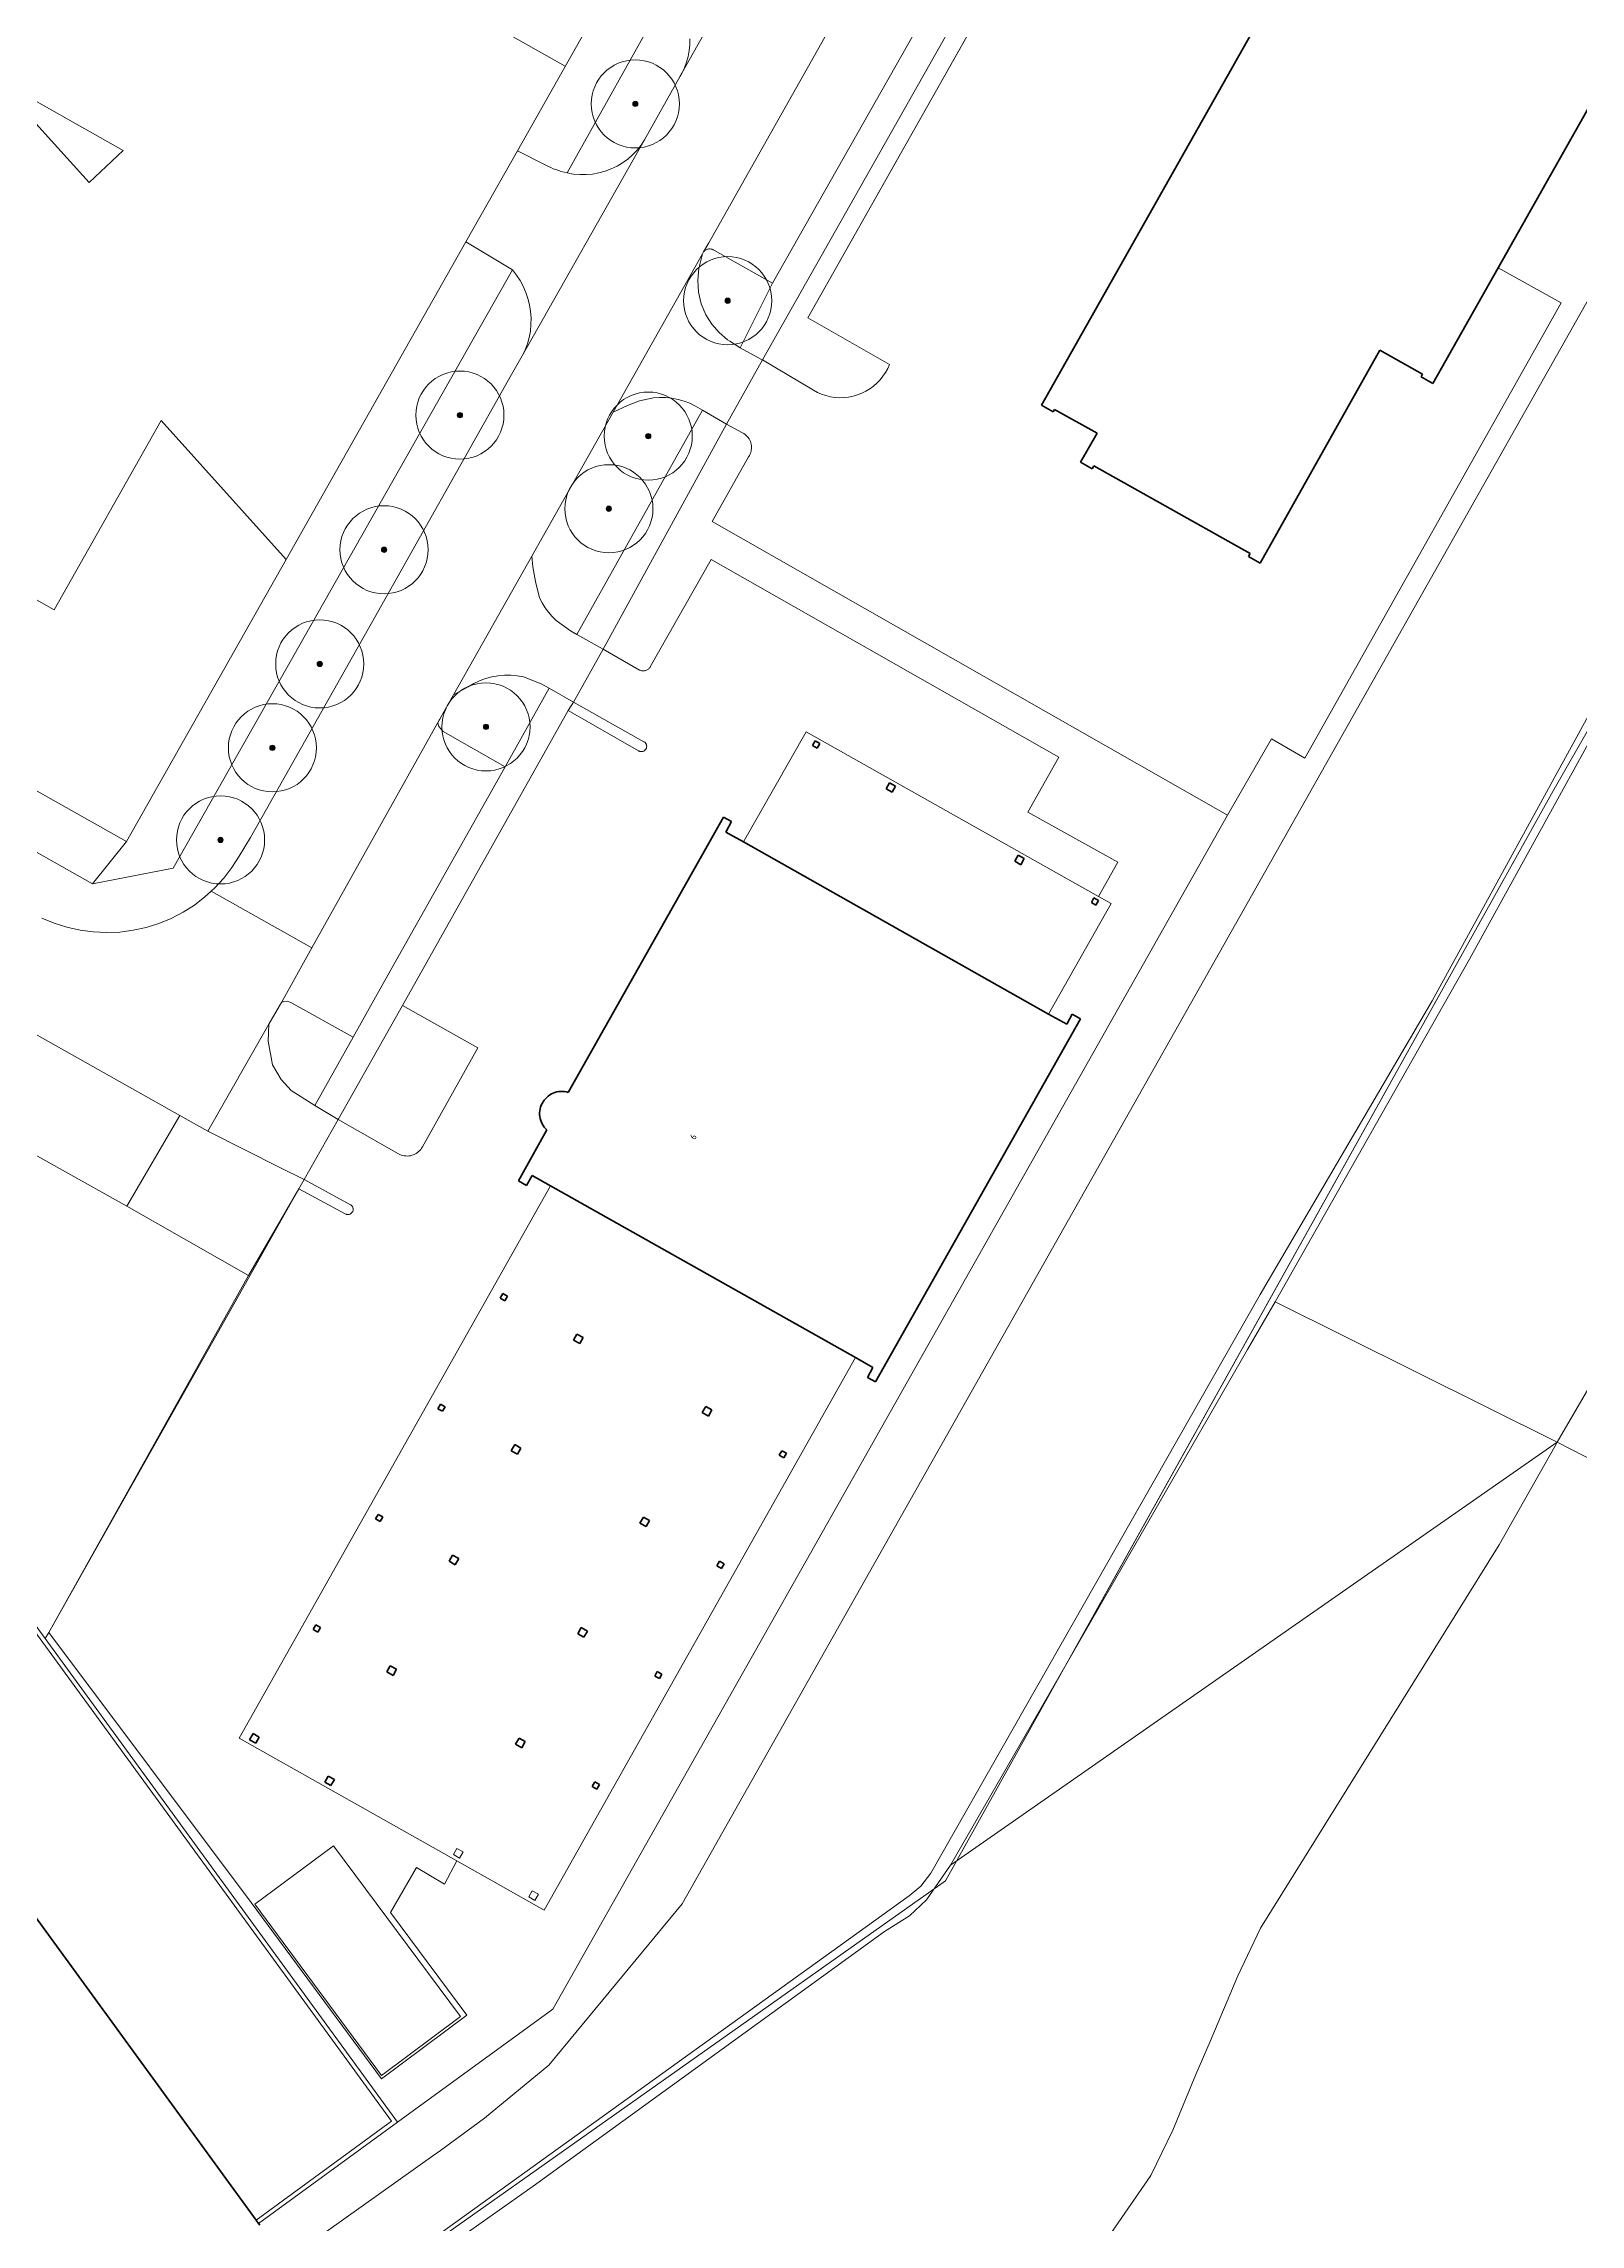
# Model space of a CAD drawing. Header units: metres. Extents: x 110006 to 110721, y 517434 to 518243.
# Drawn here: x 110327.7 to 110414.9, y 517515.1 to 517638.9 of the extents above; entities that cross this region are included whole.
import ezdxf
from ezdxf.enums import TextEntityAlignment as Align

# ---------------------------------------------------------------- set-up
doc = ezdxf.new("R2010")
doc.units = ezdxf.units.M
for name, color, linetype, lineweight in [('B-WE-GK-BESCHOEIING-G', 130, 'GK-BESCHOEIING-SO', 18), ('B-WE-GR-BOOM-S', 90, 'Continuous', 18), ('B-WE-GR-GRAS-G', 60, 'Continuous', 13), ('B-WE-GR-GROENVOORZIENING-G', 80, 'Continuous', 18), ('B-WE-GR-STRUIK-G', 90, 'Continuous', 13), ('B-WE-IE-TERREINAFSCHEIDING_KUNSTMATIG_HEKWERK-G', 20, 'IE-TERREINAFSCHEIDING_KUNSTMATIG-SO', 18), ('B-WE-OG-BEBOUWING-G', 7, 'Continuous', 35), ('B-WE-OG-BEBOUWING-T18', 10, 'Continuous', 18), ('B-WE-OG-TERREIN_ERF-G', 7, 'Continuous', 18), ('B-WE-OG-WATER-G', 130, 'Continuous', 18), ('B-WE-VH-GESLOTENVERHARDING_ASFALT-G', 10, 'Continuous', 18), ('B-WE-VH-OPENVERHARDING_BETONSTRAATSTEEN-G', 30, 'Continuous', 18), ('B-WE-VH-OPENVERHARDING_TEGEL-G', 30, 'Continuous', 18), ('V01-WE-GR-BOOM-S', 90, 'Continuous', 18), ('V01-WE-VH-GESLOTENVERHARDING_ASFALT-G', 10, 'Continuous', 18), ('V01-WE-VH-OPENVERHARDING-G', 30, 'Continuous', 18), ('V01-WE-VH-OPENVERHARDING_BETONSTRAATSTEEN-G', 30, 'Continuous', 18), ('V01-WE-VH-OPENVERHARDING_TEGEL-G', 30, 'Continuous', 18)]:
    doc.layers.add(name, color=color, linetype=linetype, lineweight=lineweight)
doc.styles.add('NLCS-ISO-ANNOTATIEF-T18', font='NLCS-ISO.ttf', dxfattribs={"height": 1.8})
doc.linetypes.add('GK-BESCHOEIING-SO', pattern='A,18,-3,[1,NLCS.SHX,S=0.6,R=0,X=0,Y=0],-3', length=24)
doc.linetypes.add('IE-TERREINAFSCHEIDING_KUNSTMATIG-SO', pattern='A,4,[82,NLCS.SHX,S=0.75,R=90,X=0,Y=0],4,-2', length=10)

# ---------------------------------------------------------------- blocks, each defined once
blk = doc.blocks.new('SGR-BOOM_01')
h = blk.add_hatch(color=256)
edge = h.paths.add_edge_path()
edge.add_arc((0, 0), 0.15, 0, 360)
for radius in [2.5, 0.15, 0.045]:
    blk.add_circle((0, 0), radius)

msp = doc.modelspace()

# ---------------------------------------------------------------- linework, layer by layer
at = {"layer": 'B-WE-GK-BESCHOEIING-G', "flags": 128}
for points in [[(110385.882, 517547.185), (110413.256, 517596.287), (110452.675, 517665.217)], [(110329.886, 517500), (110378.873, 517534.612), (110413.256, 517596.287)], [(110385.882, 517547.185), (110413.256, 517596.287)]]:
    msp.add_lwpolyline(points, dxfattribs=at)
at = {"layer": 'B-WE-GR-GRAS-G'}
for p, q in [((110419.334, 517606.392), (110408.596, 517586.914)), ((110413.581, 517559.504), (110432.692, 517592.334)), ((110408.596, 517586.914), (110397.571, 517567.47)), ((110397.571, 517567.47), (110396.005, 517564.766)), ((110397.571, 517567.47), (110413.581, 517559.504)), ((110396.005, 517564.766), (110385.371, 517546.297)), ((110379.157, 517535.494), (110413.581, 517559.504)), ((110413.581, 517559.504), (110418.237, 517557.124)), ((110385.371, 517546.297), (110379.157, 517535.494))]:
    msp.add_line(p, q, dxfattribs=at)
at = {"layer": 'B-WE-GR-GROENVOORZIENING-G'}
for p, q in [((110410.224, 517626.142), (110413.802, 517624.152)), ((110413.802, 517624.152), (110399.262, 517598.314)), ((110397.369, 517599.415), (110394.864, 517595.091)), ((110399.262, 517598.314), (110397.369, 517599.415)), ((110394.864, 517595.091), (110356.58, 517527.338)), ((110356.58, 517527.338), (110347.769, 517520.914)), ((110347.769, 517520.914), (110339.881, 517515.163))]:
    msp.add_line(p, q, dxfattribs=at)
at = {"layer": 'B-WE-GR-STRUIK-G'}
for p, q in [((110410.289, 517553.682), (110413.445, 517559.266)), ((110413.445, 517559.266), (110413.581, 517559.504)), ((110396.734, 517531.93), (110410.289, 517553.682)), ((110379.157, 517535.494), (110377.777, 517533.529)), ((110376.82, 517532.629), (110375.404, 517531.729)), ((110377.777, 517533.529), (110376.82, 517532.629)), ((110375.404, 517531.729), (110355.465, 517517.283)), ((110395.463, 517529.215), (110396.734, 517531.93)), ((110393.886, 517525.504), (110395.463, 517529.215)), ((110393.081, 517523.627), (110393.886, 517525.504)), ((110391.76, 517520.465), (110393.081, 517523.627)), ((110390.523, 517517.887), (110391.76, 517520.465)), ((110385.47, 517510.594), (110390.523, 517517.887)), ((110355.465, 517517.283), (110336.686, 517504.082))]:
    msp.add_line(p, q, dxfattribs=at)
at = {"layer": 'B-WE-IE-TERREINAFSCHEIDING_KUNSTMATIG_HEKWERK-G', "flags": 128}
for points in [[(110375.695, 517620.663), (110371.049, 517623.302), (110405.889, 517684.939), (110409.706, 517682.802)], [(110357.283, 517637.589), (110322.503, 517657.176)], [(110413.802, 517624.152), (110410.224, 517626.142)], [(110399.262, 517598.314), (110413.802, 517624.152)], [(110368.473, 517620.913), (110371.366, 517619.199)], [(110375.584, 517620.417), (110375.587, 517620.423), (110375.59, 517620.429), (110375.593, 517620.436)], [(110371.366, 517619.199), (110371.438, 517619.157), (110371.51, 517619.118), (110371.584, 517619.08)], [(110366.429, 517617.27), (110367.352, 517616.777)], [(110367.689, 517615.415), (110365.612, 517611.737), (110394.864, 517595.091)], [(110367.732, 517615.483), (110367.718, 517615.46), (110367.704, 517615.437), (110367.689, 517615.415)], [(110367.711, 517616.448), (110367.714, 517616.443), (110367.718, 517616.437), (110367.721, 517616.431)], [(110362.108, 517603.498), (110365.573, 517609.585), (110385.3, 517598.365), (110383.545, 517595.259), (110388.647, 517592.413), (110387.555, 517590.474)], [(110359.43, 517604.493), (110361.501, 517603.318)], [(110361.535, 517603.303), (110361.537, 517603.302), (110361.54, 517603.302), (110361.542, 517603.301)], [(110362.065, 517603.438), (110362.08, 517603.457), (110362.095, 517603.477), (110362.108, 517603.498)], [(110357.443, 517601.018), (110361.442, 517598.736)], [(110361.747, 517599.25), (110357.742, 517601.49)], [(110361.768, 517599.237), (110361.761, 517599.242), (110361.754, 517599.246), (110361.747, 517599.25)], [(110394.864, 517595.091), (110397.369, 517599.415), (110399.262, 517598.314)], [(110361.481, 517598.714), (110361.494, 517598.709), (110361.506, 517598.704), (110361.519, 517598.7)], [(110349.177, 517576.263), (110352.331, 517581.884), (110348.039, 517584.284)], [(110344.39, 517577.814), (110347.819, 517575.867)], [(110347.895, 517575.829), (110347.896, 517575.828), (110347.898, 517575.828), (110347.899, 517575.827)], [(110349.132, 517576.189), (110349.148, 517576.213), (110349.163, 517576.238), (110349.177, 517576.263)], [(110327.965, 517548.701), (110342.154, 517573.876)], [(110342.154, 517573.876), (110342.161, 517573.888)], [(110345.09, 517572.979), (110342.462, 517574.406)], [(110344.821, 517572.448), (110344.822, 517572.447), (110344.824, 517572.447), (110344.825, 517572.446)], [(110345.131, 517572.952), (110345.126, 517572.956), (110345.121, 517572.96), (110345.115, 517572.964), (110345.107, 517572.969), (110345.099, 517572.974), (110345.09, 517572.979)], [(110339.453, 517533.376), (110327.965, 517548.701)]]:
    msp.add_lwpolyline(points, dxfattribs=at)
at = {"layer": 'B-WE-OG-BEBOUWING-G'}
for p, q in [((110410.224, 517626.142), (110432.479, 517665.549)), ((110410.274, 517664.305), (110384.32, 517618.342)), ((110406.521, 517619.584), (110410.224, 517626.142)), ((110396.723, 517609.384), (110403.522, 517621.472)), ((110403.522, 517621.472), (110405.943, 517620.105)), ((110405.943, 517620.105), (110405.859, 517619.957)), ((110405.859, 517619.957), (110406.521, 517619.584)), ((110384.32, 517618.342), (110384.979, 517617.966)), ((110384.979, 517617.966), (110385.058, 517618.105)), ((110385.058, 517618.105), (110387.473, 517616.757)), ((110387.473, 517616.757), (110386.523, 517615.116)), ((110386.523, 517615.116), (110387.186, 517614.744)), ((110387.186, 517614.744), (110387.279, 517614.909)), ((110387.279, 517614.909), (110396.153, 517609.922)), ((110396.153, 517609.922), (110396.06, 517609.757)), ((110396.06, 517609.757), (110396.723, 517609.384)), ((110371.466, 517599.3), (110371.319, 517599.039)), ((110371.727, 517599.153), (110371.466, 517599.3)), ((110371.319, 517599.039), (110371.58, 517598.892)), ((110371.58, 517598.892), (110371.727, 517599.153)), ((110375.684, 517596.926), (110375.488, 517596.578)), ((110376.032, 517596.73), (110375.684, 517596.926)), ((110375.836, 517596.382), (110376.032, 517596.73)), ((110375.488, 517596.578), (110375.836, 517596.382)), ((110366.262, 517594.967), (110357.454, 517579.353)), ((110366.725, 517594.715), (110366.262, 517594.967)), ((110366.404, 517594.127), (110366.725, 517594.715)), ((110367.403, 517593.564), (110366.404, 517594.127)), ((110384.717, 517583.8), (110367.403, 517593.564)), ((110382.987, 517592.816), (110382.791, 517592.467)), ((110382.791, 517592.467), (110383.139, 517592.271)), ((110383.335, 517592.62), (110382.987, 517592.816)), ((110383.139, 517592.271), (110383.335, 517592.62)), ((110387.292, 517590.393), (110387.145, 517590.132)), ((110387.145, 517590.132), (110387.406, 517589.985)), ((110387.553, 517590.246), (110387.292, 517590.393)), ((110387.406, 517589.985), (110387.553, 517590.246)), ((110374.896, 517562.924), (110386.52, 517583.529)), ((110385.75, 517583.231), (110384.717, 517583.8)), ((110386.059, 517583.785), (110385.75, 517583.231)), ((110386.52, 517583.529), (110386.059, 517583.785)), ((110357.021, 517579.406), (110356.912, 517579.396)), ((110357.131, 517579.407), (110357.021, 517579.406)), ((110357.24, 517579.398), (110357.131, 517579.407)), ((110355.839, 517578.306), (110355.83, 517578.197)), ((110355.83, 517578.197), (110355.831, 517578.088)), ((110355.857, 517578.414), (110355.839, 517578.306)), ((110355.885, 517578.52), (110355.857, 517578.414)), ((110355.922, 517578.624), (110355.885, 517578.52)), ((110355.967, 517578.723), (110355.922, 517578.624)), ((110356.021, 517578.819), (110355.967, 517578.723)), ((110356.084, 517578.909), (110356.021, 517578.819)), ((110356.153, 517578.993), (110356.084, 517578.909)), ((110356.23, 517579.071), (110356.153, 517578.993)), ((110356.314, 517579.142), (110356.23, 517579.071)), ((110356.403, 517579.206), (110356.314, 517579.142)), ((110356.497, 517579.261), (110356.403, 517579.206)), ((110356.596, 517579.308), (110356.497, 517579.261)), ((110356.699, 517579.347), (110356.596, 517579.308)), ((110356.804, 517579.376), (110356.699, 517579.347)), ((110356.912, 517579.396), (110356.804, 517579.376)), ((110357.348, 517579.38), (110357.24, 517579.398)), ((110357.454, 517579.353), (110357.348, 517579.38)), ((110356.242, 517577.219), (110354.63, 517574.334)), ((110355.831, 517578.088), (110355.841, 517577.979)), ((110355.841, 517577.979), (110355.861, 517577.871)), ((110355.861, 517577.871), (110355.89, 517577.765)), ((110355.89, 517577.765), (110355.928, 517577.663)), ((110355.928, 517577.663), (110355.975, 517577.563)), ((110355.975, 517577.563), (110356.03, 517577.469)), ((110356.03, 517577.469), (110356.093, 517577.38)), ((110356.093, 517577.38), (110356.164, 517577.296)), ((110356.164, 517577.296), (110356.242, 517577.219)), ((110355.09, 517574.075), (110355.409, 517574.641)), ((110355.409, 517574.641), (110356.448, 517574.055)), ((110354.63, 517574.334), (110355.09, 517574.075)), ((110356.448, 517574.055), (110373.75, 517564.302)), ((110353.741, 517567.937), (110353.594, 517567.676)), ((110353.594, 517567.676), (110353.855, 517567.529)), ((110354.003, 517567.79), (110353.741, 517567.937)), ((110353.855, 517567.529), (110354.003, 517567.79)), ((110357.949, 517565.641), (110357.753, 517565.292)), ((110357.753, 517565.292), (110358.102, 517565.096)), ((110358.298, 517565.445), (110357.949, 517565.641)), ((110358.102, 517565.096), (110358.298, 517565.445)), ((110373.75, 517564.302), (110374.743, 517563.742)), ((110374.743, 517563.742), (110374.431, 517563.183)), ((110374.431, 517563.183), (110374.896, 517562.924)), ((110350.201, 517561.666), (110350.054, 517561.405)), ((110350.054, 517561.405), (110350.315, 517561.258)), ((110350.463, 517561.519), (110350.201, 517561.666)), ((110350.315, 517561.258), (110350.463, 517561.519)), ((110365.253, 517561.532), (110365.057, 517561.184)), ((110365.057, 517561.184), (110365.406, 517560.988)), ((110365.602, 517561.336), (110365.253, 517561.532)), ((110365.406, 517560.988), (110365.602, 517561.336)), ((110354.418, 517559.367), (110354.222, 517559.018)), ((110354.222, 517559.018), (110354.57, 517558.822)), ((110354.766, 517559.17), (110354.418, 517559.367)), ((110354.57, 517558.822), (110354.766, 517559.17)), ((110369.58, 517559.022), (110369.433, 517558.761)), ((110369.433, 517558.761), (110369.694, 517558.614)), ((110369.842, 517558.875), (110369.58, 517559.022)), ((110369.694, 517558.614), (110369.842, 517558.875)), ((110346.67, 517555.408), (110346.523, 517555.147)), ((110346.523, 517555.147), (110346.784, 517555)), ((110346.932, 517555.261), (110346.67, 517555.408)), ((110346.784, 517555), (110346.932, 517555.261)), ((110361.722, 517555.258), (110361.525, 517554.909)), ((110361.525, 517554.909), (110361.874, 517554.713)), ((110362.07, 517555.062), (110361.722, 517555.258)), ((110361.874, 517554.713), (110362.07, 517555.062)), ((110350.886, 517553.092), (110350.69, 517552.743)), ((110350.69, 517552.743), (110351.039, 517552.547)), ((110351.235, 517552.896), (110350.886, 517553.092)), ((110351.039, 517552.547), (110351.235, 517552.896)), ((110366.04, 517552.751), (110365.893, 517552.49)), ((110365.893, 517552.49), (110366.154, 517552.343)), ((110366.302, 517552.604), (110366.04, 517552.751)), ((110366.154, 517552.343), (110366.302, 517552.604)), ((110343.127, 517549.137), (110342.98, 517548.876)), ((110342.98, 517548.876), (110343.241, 517548.729)), ((110343.389, 517548.99), (110343.127, 517549.137)), ((110343.241, 517548.729), (110343.389, 517548.99)), ((110358.19, 517548.983), (110357.994, 517548.635)), ((110357.994, 517548.635), (110358.343, 517548.439)), ((110358.539, 517548.787), (110358.19, 517548.983)), ((110358.343, 517548.439), (110358.539, 517548.787)), ((110339.734, 517515.365), (110317.086, 517546.45)), ((110347.355, 517546.818), (110347.159, 517546.469)), ((110347.159, 517546.469), (110347.507, 517546.273)), ((110347.703, 517546.621), (110347.355, 517546.818)), ((110347.507, 517546.273), (110347.703, 517546.621)), ((110362.509, 517546.493), (110362.362, 517546.232)), ((110362.362, 517546.232), (110362.623, 517546.085)), ((110362.771, 517546.346), (110362.509, 517546.493)), ((110362.623, 517546.085), (110362.771, 517546.346)), ((110339.568, 517542.964), (110339.372, 517542.615)), ((110339.372, 517542.615), (110339.721, 517542.419)), ((110339.917, 517542.767), (110339.568, 517542.964)), ((110339.721, 517542.419), (110339.917, 517542.767)), ((110354.659, 517542.709), (110354.463, 517542.36)), ((110354.463, 517542.36), (110354.811, 517542.164)), ((110355.007, 517542.513), (110354.659, 517542.709)), ((110354.811, 517542.164), (110355.007, 517542.513)), ((110343.833, 517540.561), (110343.637, 517540.212)), ((110343.637, 517540.212), (110343.986, 517540.016)), ((110344.182, 517540.364), (110343.833, 517540.561)), ((110343.986, 517540.016), (110344.182, 517540.364)), ((110358.966, 517540.222), (110358.819, 517539.961)), ((110358.819, 517539.961), (110359.08, 517539.814)), ((110359.228, 517540.075), (110358.966, 517540.222)), ((110359.08, 517539.814), (110359.228, 517540.075)), ((110339.881, 517515.163), (110339.734, 517515.365)), ((110339.945, 517515.075), (110339.881, 517515.163))]:
    msp.add_line(p, q, dxfattribs=at)
at = {"layer": 'B-WE-OG-TERREIN_ERF-G'}
for p, q in [((110371.049, 517623.302), (110405.889, 517684.939)), ((110324.907, 517636.902), (110332.199, 517632.802)), ((110330.257, 517630.983), (110324.907, 517636.902)), ((110332.199, 517632.802), (110330.257, 517630.983)), ((110375.695, 517620.663), (110371.049, 517623.302)), ((110368.473, 517620.913), (110371.366, 517619.199)), ((110375.589, 517620.426), (110375.462, 517620.199)), ((110375.589, 517620.426), (110375.695, 517620.663)), ((110371.366, 517619.199), (110371.594, 517619.075)), ((110371.832, 517618.972), (110371.594, 517619.075)), ((110373.869, 517618.931), (110374.111, 517619.025)), ((110374.344, 517619.139), (110374.111, 517619.025)), ((110374.566, 517619.273), (110374.344, 517619.139)), ((110374.566, 517619.273), (110374.776, 517619.426)), ((110374.776, 517619.426), (110374.972, 517619.596)), ((110374.972, 517619.596), (110375.153, 517619.783)), ((110375.153, 517619.783), (110375.316, 517619.984)), ((110375.462, 517620.199), (110375.316, 517619.984)), ((110371.832, 517618.972), (110372.079, 517618.889)), ((110372.331, 517618.829), (110372.079, 517618.889)), ((110372.331, 517618.829), (110372.588, 517618.79)), ((110372.847, 517618.773), (110372.588, 517618.79)), ((110372.847, 517618.773), (110373.107, 517618.779)), ((110373.365, 517618.808), (110373.107, 517618.779)), ((110373.619, 517618.858), (110373.365, 517618.808)), ((110373.619, 517618.858), (110373.869, 517618.931)), ((110334.341, 517617.472), (110328.273, 517606.734)), ((110341.448, 517609.593), (110334.341, 517617.472)), ((110367.352, 517616.777), (110366.429, 517617.27)), ((110367.352, 517616.777), (110367.424, 517616.735)), ((110367.493, 517616.687), (110367.424, 517616.735)), ((110367.557, 517616.633), (110367.493, 517616.687)), ((110367.615, 517616.574), (110367.557, 517616.633)), ((110367.615, 517616.574), (110367.668, 517616.51)), ((110328.273, 517606.734), (110313.033, 517615.358)), ((110367.689, 517615.415), (110365.612, 517611.737)), ((110367.716, 517616.441), (110367.668, 517616.51)), ((110367.734, 517615.486), (110367.689, 517615.415)), ((110367.757, 517616.368), (110367.716, 517616.441)), ((110367.734, 517615.486), (110367.772, 517615.56)), ((110367.791, 517616.292), (110367.757, 517616.368)), ((110367.772, 517615.56), (110367.803, 517615.637)), ((110367.791, 517616.292), (110367.818, 517616.213)), ((110367.803, 517615.637), (110367.827, 517615.717)), ((110367.818, 517616.213), (110367.838, 517616.131)), ((110367.827, 517615.717), (110367.844, 517615.799)), ((110367.838, 517616.131), (110367.851, 517616.049)), ((110367.844, 517615.799), (110367.854, 517615.882)), ((110367.851, 517616.049), (110367.856, 517615.966)), ((110367.856, 517615.966), (110367.854, 517615.882)), ((110394.864, 517595.091), (110365.612, 517611.737)), ((110365.573, 517609.585), (110362.108, 517603.498)), ((110365.573, 517609.585), (110385.3, 517598.365)), ((110361.501, 517603.318), (110359.43, 517604.493)), ((110361.538, 517603.302), (110361.501, 517603.318)), ((110361.577, 517603.289), (110361.538, 517603.302)), ((110361.617, 517603.28), (110361.577, 517603.289)), ((110361.657, 517603.274), (110361.617, 517603.28)), ((110361.657, 517603.274), (110361.698, 517603.272)), ((110361.698, 517603.272), (110361.739, 517603.273)), ((110361.78, 517603.277), (110361.739, 517603.273)), ((110361.78, 517603.277), (110361.819, 517603.286)), ((110361.819, 517603.286), (110361.859, 517603.297)), ((110361.859, 517603.297), (110361.897, 517603.312)), ((110361.933, 517603.33), (110361.897, 517603.312)), ((110361.933, 517603.33), (110361.968, 517603.352)), ((110361.968, 517603.352), (110362.001, 517603.376)), ((110362.001, 517603.376), (110362.032, 517603.403)), ((110362.032, 517603.403), (110362.06, 517603.432)), ((110362.085, 517603.464), (110362.06, 517603.432)), ((110362.085, 517603.464), (110362.108, 517603.498)), ((110357.443, 517601.018), (110361.442, 517598.736)), ((110357.742, 517601.49), (110361.747, 517599.25)), ((110361.769, 517599.237), (110361.747, 517599.25)), ((110361.769, 517599.237), (110361.791, 517599.222)), ((110361.791, 517599.222), (110361.81, 517599.204)), ((110361.829, 517599.186), (110361.81, 517599.204)), ((110370.954, 517599.818), (110367.403, 517593.564)), ((110387.555, 517590.474), (110370.954, 517599.818)), ((110361.442, 517598.736), (110361.464, 517598.723)), ((110361.464, 517598.723), (110361.488, 517598.711)), ((110361.512, 517598.702), (110361.488, 517598.711)), ((110361.538, 517598.695), (110361.512, 517598.702)), ((110361.538, 517598.695), (110361.563, 517598.69)), ((110361.563, 517598.69), (110361.589, 517598.688)), ((110361.589, 517598.688), (110361.615, 517598.687)), ((110361.615, 517598.687), (110361.641, 517598.689)), ((110361.641, 517598.689), (110361.667, 517598.694)), ((110361.667, 517598.694), (110361.692, 517598.7)), ((110361.692, 517598.7), (110361.717, 517598.709)), ((110361.741, 517598.72), (110361.717, 517598.709)), ((110361.741, 517598.72), (110361.763, 517598.732)), ((110361.785, 517598.747), (110361.763, 517598.732)), ((110361.805, 517598.764), (110361.785, 517598.747)), ((110361.805, 517598.764), (110361.824, 517598.782)), ((110361.824, 517598.782), (110361.841, 517598.802)), ((110361.845, 517599.166), (110361.829, 517599.186)), ((110361.841, 517598.802), (110361.856, 517598.823)), ((110361.86, 517599.144), (110361.845, 517599.166)), ((110361.869, 517598.845), (110361.856, 517598.823)), ((110361.873, 517599.121), (110361.86, 517599.144)), ((110361.881, 517598.869), (110361.869, 517598.845)), ((110361.873, 517599.121), (110361.883, 517599.098)), ((110361.89, 517598.893), (110361.881, 517598.869)), ((110361.892, 517599.073), (110361.883, 517599.098)), ((110361.897, 517598.918), (110361.89, 517598.893)), ((110361.898, 517599.048), (110361.892, 517599.073)), ((110361.902, 517598.944), (110361.897, 517598.918)), ((110361.903, 517599.022), (110361.898, 517599.048)), ((110361.902, 517598.944), (110361.904, 517598.97)), ((110361.903, 517599.022), (110361.905, 517598.996)), ((110361.905, 517598.996), (110361.904, 517598.97)), ((110383.545, 517595.259), (110385.3, 517598.365)), ((110383.545, 517595.259), (110388.647, 517592.413)), ((110387.555, 517590.474), (110388.647, 517592.413)), ((110384.717, 517583.8), (110388.27, 517590.072)), ((110387.555, 517590.474), (110388.27, 517590.072)), ((110352.331, 517581.884), (110348.039, 517584.284)), ((110349.177, 517576.263), (110352.331, 517581.884)), ((110344.39, 517577.814), (110347.819, 517575.867)), ((110347.819, 517575.867), (110347.897, 517575.828)), ((110347.897, 517575.828), (110347.979, 517575.796)), ((110347.979, 517575.796), (110348.062, 517575.771)), ((110348.148, 517575.754), (110348.062, 517575.771)), ((110348.148, 517575.754), (110348.235, 517575.744)), ((110348.322, 517575.742), (110348.235, 517575.744)), ((110348.322, 517575.742), (110348.409, 517575.748)), ((110348.409, 517575.748), (110348.496, 517575.761)), ((110348.496, 517575.761), (110348.581, 517575.782)), ((110348.581, 517575.782), (110348.663, 517575.81)), ((110348.743, 517575.845), (110348.663, 517575.81)), ((110348.743, 517575.845), (110348.82, 517575.887)), ((110348.82, 517575.887), (110348.892, 517575.936)), ((110348.892, 517575.936), (110348.96, 517575.991)), ((110348.96, 517575.991), (110349.023, 517576.052)), ((110349.023, 517576.052), (110349.081, 517576.117)), ((110349.132, 517576.188), (110349.081, 517576.117)), ((110349.177, 517576.263), (110349.132, 517576.188)), ((110356.448, 517574.055), (110338.777, 517542.717)), ((110342.161, 517573.888), (110339.297, 517568.963)), ((110342.161, 517573.888), (110342.462, 517574.406)), ((110342.161, 517573.888), (110344.8, 517572.459)), ((110345.09, 517572.979), (110342.462, 517574.406)), ((110332.405, 517572.902), (110339.297, 517568.963)), ((110344.823, 517572.447), (110344.8, 517572.459)), ((110344.823, 517572.447), (110344.848, 517572.437)), ((110344.848, 517572.437), (110344.872, 517572.429)), ((110344.898, 517572.424), (110344.872, 517572.429)), ((110344.898, 517572.424), (110344.924, 517572.42)), ((110344.95, 517572.42), (110344.924, 517572.42)), ((110344.976, 517572.421), (110344.95, 517572.42)), ((110344.976, 517572.421), (110345.002, 517572.424)), ((110345.028, 517572.43), (110345.002, 517572.424)), ((110345.053, 517572.438), (110345.028, 517572.43)), ((110345.077, 517572.449), (110345.053, 517572.438)), ((110345.077, 517572.449), (110345.1, 517572.461)), ((110345.09, 517572.979), (110345.112, 517572.966)), ((110345.122, 517572.475), (110345.1, 517572.461)), ((110345.134, 517572.95), (110345.112, 517572.966)), ((110345.142, 517572.492), (110345.122, 517572.475)), ((110345.134, 517572.95), (110345.153, 517572.933)), ((110345.142, 517572.492), (110345.161, 517572.51)), ((110345.172, 517572.914), (110345.153, 517572.933)), ((110345.161, 517572.51), (110345.179, 517572.529)), ((110345.172, 517572.914), (110345.188, 517572.894)), ((110345.179, 517572.529), (110345.194, 517572.55)), ((110345.188, 517572.894), (110345.203, 517572.872)), ((110345.194, 517572.55), (110345.208, 517572.572)), ((110345.215, 517572.849), (110345.203, 517572.872)), ((110345.208, 517572.572), (110345.22, 517572.596)), ((110345.215, 517572.849), (110345.226, 517572.825)), ((110345.22, 517572.596), (110345.229, 517572.62)), ((110345.234, 517572.8), (110345.226, 517572.825)), ((110345.229, 517572.62), (110345.237, 517572.645)), ((110345.24, 517572.775), (110345.234, 517572.8)), ((110345.242, 517572.671), (110345.237, 517572.645)), ((110345.244, 517572.749), (110345.24, 517572.775)), ((110345.245, 517572.697), (110345.242, 517572.671)), ((110345.246, 517572.723), (110345.244, 517572.749)), ((110345.246, 517572.723), (110345.245, 517572.697)), ((110327.965, 517548.701), (110339.297, 517568.963)), ((110373.75, 517564.302), (110356.084, 517532.956)), ((110322.242, 517555.516), (110347.419, 517520.968)), ((110322.378, 517555.754), (110327.77, 517548.355)), ((110327.965, 517548.701), (110327.77, 517548.355)), ((110339.453, 517533.376), (110327.965, 517548.701)), ((110327.77, 517548.355), (110347.769, 517520.914)), ((110338.777, 517542.717), (110351.128, 517535.751)), ((110339.671, 517533.281), (110344.132, 517536.595)), ((110344.132, 517536.595), (110351.341, 517526.917)), ((110350.941, 517536.103), (110351.137, 517536.452)), ((110351.289, 517535.907), (110350.941, 517536.103)), ((110351.137, 517536.452), (110351.486, 517536.256)), ((110351.486, 517536.256), (110351.289, 517535.907)), ((110347.359, 517532.821), (110348.832, 517535.367)), ((110350.431, 517534.423), (110348.832, 517535.367)), ((110350.431, 517534.423), (110351.128, 517535.751)), ((110351.128, 517535.751), (110356.084, 517532.956)), ((110355.211, 517533.7), (110355.407, 517534.049)), ((110355.56, 517533.504), (110355.211, 517533.7)), ((110355.407, 517534.049), (110355.756, 517533.852)), ((110355.756, 517533.852), (110355.56, 517533.504)), ((110346.851, 517523.385), (110339.453, 517533.376)), ((110346.85, 517523.571), (110339.671, 517533.281)), ((110347.359, 517532.821), (110351.703, 517526.983)), ((110351.341, 517526.917), (110346.85, 517523.571)), ((110346.851, 517523.385), (110351.703, 517526.983)), ((110347.419, 517520.968), (110339.734, 517515.365))]:
    msp.add_line(p, q, dxfattribs=at)
at = {"layer": 'B-WE-OG-WATER-G'}
for p, q in [((110502.451, 517778.585), (110363.922, 517533.299)), ((110406.479, 517584.543), (110415.994, 517601.904)), ((110396.732, 517567.888), (110406.479, 517584.543)), ((110378.024, 517535.043), (110396.732, 517567.888)), ((110377.457, 517534.316), (110378.024, 517535.043)), ((110329.886, 517500), (110376.809, 517533.768)), ((110376.809, 517533.768), (110377.457, 517534.316)), ((110363.922, 517533.299), (110356.35, 517524.16)), ((110356.35, 517524.16), (110352.706, 517521.137)), ((110352.706, 517521.137), (110350.201, 517519.313)), ((110349.77, 517519.008), (110322.995, 517500)), ((110350.201, 517519.313), (110349.77, 517519.008))]:
    msp.add_line(p, q, dxfattribs=at)
at = {"layer": 'B-WE-VH-GESLOTENVERHARDING_ASFALT-G'}
for p, q in [((110339.415, 517593.82), (110338.773, 517592.752)), ((110337.189, 517590.768), (110336.834, 517590.444)), ((110342.899, 517587.55), (110337.189, 517590.768)), ((110335.593, 517589.577), (110334.921, 517589.228)), ((110336.232, 517589.983), (110335.593, 517589.577)), ((110336.834, 517590.444), (110336.232, 517589.983)), ((110328.282, 517588.954), (110327.584, 517589.246)), ((110329.004, 517588.724), (110328.282, 517588.954)), ((110329.743, 517588.558), (110329.004, 517588.724)), ((110330.494, 517588.457), (110329.743, 517588.558)), ((110331.25, 517588.422), (110330.494, 517588.457)), ((110332.007, 517588.453), (110331.25, 517588.422)), ((110332.758, 517588.551), (110332.007, 517588.453)), ((110333.498, 517588.713), (110332.758, 517588.551)), ((110334.22, 517588.94), (110333.498, 517588.713)), ((110334.921, 517589.228), (110334.22, 517588.94)), ((110341.171, 517584.461), (110342.899, 517587.55)), ((110320.075, 517586.667), (110335.414, 517578.036)), ((110341.087, 517584.31), (110341.171, 517584.461)), ((110337.003, 517577.143), (110340.464, 517583.215)), ((110340.464, 517583.215), (110341.057, 517584.256)), ((110341.057, 517584.256), (110341.087, 517584.31)), ((110335.414, 517578.036), (110337.003, 517577.143))]:
    msp.add_line(p, q, dxfattribs=at)
at = {"layer": 'B-WE-VH-OPENVERHARDING_BETONSTRAATSTEEN-G'}
for p, q in [((110368.473, 517620.913), (110368.424, 517620.941)), ((110341.171, 517584.461), (110341.315, 517584.515)), ((110341.315, 517584.515), (110341.503, 517584.533)), ((110341.503, 517584.533), (110341.704, 517584.46)), ((110341.704, 517584.46), (110345.244, 517582.486)), ((110345.244, 517582.486), (110346.879, 517585.393)), ((110340.417, 517582.258), (110340.464, 517583.215)), ((110340.674, 517580.912), (110340.417, 517582.258)), ((110341.159, 517580.093), (110340.674, 517580.912)), ((110319.763, 517579.954), (110332.405, 517572.902)), ((110341.723, 517579.467), (110341.159, 517580.093)), ((110343.063, 517578.608), (110341.723, 517579.467)), ((110344.39, 517577.814), (110343.063, 517578.608)), ((110332.405, 517572.902), (110335.414, 517578.036)), ((110337.003, 517577.143), (110341.079, 517575.099)), ((110342.462, 517574.406), (110344.39, 517577.814)), ((110341.079, 517575.099), (110342.462, 517574.406))]:
    msp.add_line(p, q, dxfattribs=at)
at = {"layer": 'B-WE-VH-OPENVERHARDING_TEGEL-G'}
for p, q in [((110332.39, 517593.581), (110286.108, 517619.647)), ((110283.649, 517617.573), (110330.458, 517591.186)), ((110357.443, 517601.018), (110357.742, 517601.49)), ((110330.458, 517591.186), (110332.39, 517593.581)), ((110330.458, 517591.186), (110335.021, 517592.077)), ((110344.39, 517577.814), (110348.039, 517584.284)), ((110345.244, 517582.486), (110343.063, 517578.608))]:
    msp.add_line(p, q, dxfattribs=at)
at = {"layer": 'V01-WE-VH-GESLOTENVERHARDING_ASFALT-G'}
for p, q in [((110370.447, 517648.769), (110363.903, 517637.193)), ((110365.43, 517627.555), (110376.91, 517647.936)), ((110363.806, 517637.021), (110361.787, 517633.411)), ((110363.839, 517637.078), (110363.806, 517637.021)), ((110363.871, 517637.135), (110363.839, 517637.078)), ((110363.903, 517637.193), (110363.871, 517637.135)), ((110361.787, 517633.411), (110354.847, 517621.141)), ((110360.004, 517617.954), (110365.072, 517626.939)), ((110365.072, 517626.939), (110365.131, 517627.041)), ((110365.131, 517627.041), (110365.43, 517627.555)), ((110354.847, 517621.141), (110354.231, 517620.081)), ((110354.231, 517620.081), (110346.112, 517605.676)), ((110359.419, 517616.917), (110360.004, 517617.954)), ((110356.044, 517610.948), (110359.263, 517616.641)), ((110359.263, 517616.641), (110359.419, 517616.917)), ((110355.384, 517609.782), (110356.044, 517610.948)), ((110350.935, 517601.913), (110355.384, 517609.782)), ((110346.112, 517605.676), (110339.415, 517593.82)), ((110350.393, 517600.955), (110350.935, 517601.913)), ((110350.047, 517600.336), (110350.127, 517600.479)), ((110350.127, 517600.479), (110350.157, 517600.532)), ((110350.157, 517600.532), (110350.393, 517600.955)), ((110342.899, 517587.55), (110350.047, 517600.336)), ((110338.366, 517592.113), (110337.905, 517591.513)), ((110338.773, 517592.752), (110338.366, 517592.113)), ((110337.392, 517590.955), (110337.189, 517590.768)), ((110337.905, 517591.513), (110337.392, 517590.955))]:
    msp.add_line(p, q, dxfattribs=at)
at = {"layer": 'V01-WE-VH-OPENVERHARDING-G'}
for p, q in [((110354.564, 517632.781), (110351.647, 517627.623)), ((110361.359, 517632.819), (110361.107, 517632.554)), ((110361.586, 517633.105), (110361.359, 517632.819)), ((110361.787, 517633.411), (110361.586, 517633.105)), ((110357.745, 517631.464), (110357.385, 517631.53)), ((110358.109, 517631.43), (110357.745, 517631.464)), ((110358.474, 517631.429), (110358.109, 517631.43)), ((110358.838, 517631.462), (110358.474, 517631.429)), ((110359.198, 517631.527), (110358.838, 517631.462)), ((110359.551, 517631.624), (110359.198, 517631.527)), ((110359.893, 517631.752), (110359.551, 517631.624)), ((110360.222, 517631.911), (110359.893, 517631.752)), ((110360.536, 517632.098), (110360.222, 517631.911)), ((110360.832, 517632.313), (110360.536, 517632.098)), ((110361.107, 517632.554), (110360.832, 517632.313)), ((110354.282, 517626.02), (110354.513, 517625.728)), ((110354.513, 517625.728), (110354.719, 517625.418)), ((110354.719, 517625.418), (110354.898, 517625.091)), ((110354.898, 517625.091), (110355.047, 517624.749)), ((110355.047, 517624.749), (110355.168, 517624.397)), ((110355.168, 517624.397), (110355.257, 517624.035)), ((110355.257, 517624.035), (110355.316, 517623.668)), ((110355.338, 517622.924), (110355.302, 517622.553)), ((110355.316, 517623.668), (110355.343, 517623.296)), ((110355.343, 517623.296), (110355.338, 517622.924)), ((110355.006, 517621.478), (110354.847, 517621.141)), ((110355.135, 517621.827), (110355.006, 517621.478)), ((110355.234, 517622.187), (110355.135, 517621.827)), ((110355.302, 517622.553), (110355.234, 517622.187))]:
    msp.add_line(p, q, dxfattribs=at)
at = {"layer": 'V01-WE-VH-OPENVERHARDING_BETONSTRAATSTEEN-G'}
for p, q in [((110369.053, 517625.268), (110380.685, 517645.809)), ((110364.354, 517638.804), (110364.32, 517638.468)), ((110364.358, 517639.141), (110364.354, 517638.804)), ((110364.167, 517637.813), (110364.049, 517637.497)), ((110364.258, 517638.137), (110364.167, 517637.813)), ((110364.32, 517638.468), (110364.258, 517638.137)), ((110364.049, 517637.497), (110363.903, 517637.193)), ((110364.87, 517626.105), (110365.072, 517626.939)), ((110365.131, 517627.041), (110365.156, 517627.071)), ((110365.156, 517627.071), (110365.183, 517627.098)), ((110365.183, 517627.098), (110365.213, 517627.123)), ((110365.213, 517627.123), (110365.245, 517627.145)), ((110365.245, 517627.145), (110365.278, 517627.164)), ((110365.278, 517627.164), (110365.313, 517627.18)), ((110365.313, 517627.18), (110365.35, 517627.193)), ((110365.35, 517627.193), (110365.387, 517627.203)), ((110365.387, 517627.203), (110365.425, 517627.209)), ((110365.425, 517627.209), (110365.464, 517627.212)), ((110365.464, 517627.212), (110365.502, 517627.212)), ((110365.502, 517627.212), (110365.541, 517627.208)), ((110365.541, 517627.208), (110365.578, 517627.201)), ((110365.578, 517627.201), (110365.616, 517627.191)), ((110365.616, 517627.191), (110365.652, 517627.177)), ((110365.652, 517627.177), (110365.687, 517627.16)), ((110365.687, 517627.16), (110365.72, 517627.141)), ((110365.72, 517627.141), (110365.751, 517627.118)), ((110365.751, 517627.118), (110369.053, 517625.268)), ((110364.801, 517625.432), (110364.87, 517626.105)), ((110364.845, 517624.756), (110364.801, 517625.432)), ((110365.001, 517624.097), (110364.845, 517624.756)), ((110365.264, 517623.474), (110365.001, 517624.097)), ((110365.601, 517622.939), (110365.264, 517623.474)), ((110366.016, 517622.462), (110365.601, 517622.939)), ((110366.501, 517622.057), (110366.016, 517622.462)), ((110366.616, 517621.978), (110366.501, 517622.057)), ((110367.22, 517621.61), (110366.616, 517621.978)), ((110368.424, 517620.941), (110367.22, 517621.61)), ((110366.429, 517617.27), (110368.473, 517620.913)), ((110360.004, 517617.954), (110360.819, 517618.333)), ((110360.819, 517618.333), (110361.496, 517618.593)), ((110361.496, 517618.593), (110362.285, 517618.755)), ((110362.285, 517618.755), (110362.636, 517618.783)), ((110362.636, 517618.783), (110362.988, 517618.779)), ((110362.988, 517618.779), (110363.339, 517618.744)), ((110363.339, 517618.744), (110363.684, 517618.678)), ((110363.684, 517618.678), (110363.696, 517618.675)), ((110363.696, 517618.675), (110364.023, 517618.581)), ((110364.023, 517618.581), (110364.351, 517618.455)), ((110364.351, 517618.455), (110364.667, 517618.299)), ((110364.667, 517618.299), (110365.077, 517618.059)), ((110365.077, 517618.059), (110366.429, 517617.27)), ((110355.448, 517609.181), (110355.384, 517609.782)), ((110355.593, 517608.346), (110355.448, 517609.181)), ((110355.829, 517607.416), (110355.593, 517608.346)), ((110355.972, 517607.129), (110355.829, 517607.416)), ((110356.139, 517606.856), (110355.972, 517607.129)), ((110356.329, 517606.598), (110356.139, 517606.856)), ((110356.541, 517606.358), (110356.329, 517606.598)), ((110356.772, 517606.136), (110356.541, 517606.358)), ((110357.579, 517605.541), (110356.772, 517606.136)), ((110357.94, 517605.337), (110357.579, 517605.541)), ((110357.742, 517601.49), (110359.43, 517604.493)), ((110359.43, 517604.493), (110357.94, 517605.337)), ((110352.759, 517602.837), (110353.111, 517602.933)), ((110353.111, 517602.933), (110353.471, 517602.996)), ((110353.471, 517602.996), (110353.835, 517603.027)), ((110353.835, 517603.027), (110354.2, 517603.025)), ((110354.2, 517603.025), (110354.563, 517602.991)), ((110354.563, 517602.991), (110354.922, 517602.925)), ((110354.922, 517602.925), (110355.925, 517602.539)), ((110350.935, 517601.913), (110351.772, 517602.37)), ((110351.772, 517602.37), (110352.087, 517602.555)), ((110352.087, 517602.555), (110352.416, 517602.711)), ((110352.416, 517602.711), (110352.759, 517602.837)), ((110355.925, 517602.539), (110356.374, 517602.28)), ((110356.374, 517602.28), (110357.742, 517601.49)), ((110350.093, 517600.161), (110350.047, 517600.336)), ((110350.198, 517599.996), (110350.093, 517600.161)), ((110350.358, 517599.834), (110350.198, 517599.996)), ((110353.874, 517597.834), (110350.358, 517599.834)), ((110346.879, 517585.393), (110353.874, 517597.834))]:
    msp.add_line(p, q, dxfattribs=at)
at = {"layer": 'V01-WE-VH-OPENVERHARDING_TEGEL-G'}
for p, q in [((110368.473, 517620.913), (110382.103, 517645.009)), ((110360.584, 517643.423), (110354.564, 517632.781)), ((110357.385, 517631.53), (110363.15, 517641.842)), ((110354.564, 517632.781), (110356.19, 517631.967)), ((110356.19, 517631.967), (110356.325, 517631.895)), ((110356.325, 517631.895), (110356.462, 517631.829)), ((110356.462, 517631.829), (110356.601, 517631.767)), ((110356.601, 517631.767), (110356.743, 517631.711)), ((110356.743, 517631.711), (110356.9, 517631.656)), ((110356.9, 517631.656), (110357.06, 517631.607)), ((110357.06, 517631.607), (110357.222, 517631.565)), ((110357.222, 517631.565), (110357.385, 517631.53)), ((110351.647, 517627.623), (110341.448, 517609.593)), ((110354.282, 517626.02), (110351.647, 517627.623)), ((110335.021, 517592.077), (110354.282, 517626.02)), ((110369.053, 517625.268), (110367.22, 517621.61)), ((110365.077, 517618.059), (110357.94, 517605.337)), ((110359.43, 517604.493), (110366.429, 517617.27)), ((110341.448, 517609.593), (110332.39, 517593.581)), ((110356.374, 517602.28), (110353.874, 517597.834)), ((110348.039, 517584.284), (110357.443, 517601.018))]:
    msp.add_line(p, q, dxfattribs=at)

# ---------------------------------------------------------------- block references
at = {"layer": 'B-WE-GR-BOOM-S', "rotation": 60.59070722080554}
for p in [(110366.502, 517624.274), (110361.994, 517616.589), (110359.76, 517612.471), (110346.998, 517610.143), (110352.784, 517600.094), (110340.663, 517598.904)]:
    msp.add_blockref('SGR-BOOM_01', p, dxfattribs=at)
at = {"layer": 'V01-WE-GR-BOOM-S', "rotation": 60.59070722080554}
for p in [(110361.26, 517635.444), (110351.304, 517617.782), (110343.348, 517603.666), (110337.718, 517593.679)]:
    msp.add_blockref('SGR-BOOM_01', p, dxfattribs=at)

# ---------------------------------------------------------------- texts
at = {"layer": 'B-WE-OG-BEBOUWING-T18', "style": 'NLCS-ISO-ANNOTATIEF-T18'}
msp.add_text('6', height=0.36, rotation=60.7, dxfattribs=at).set_placement((110364.552, 517576.834), align=Align.MIDDLE)

doc.saveas('drawing.dxf')
